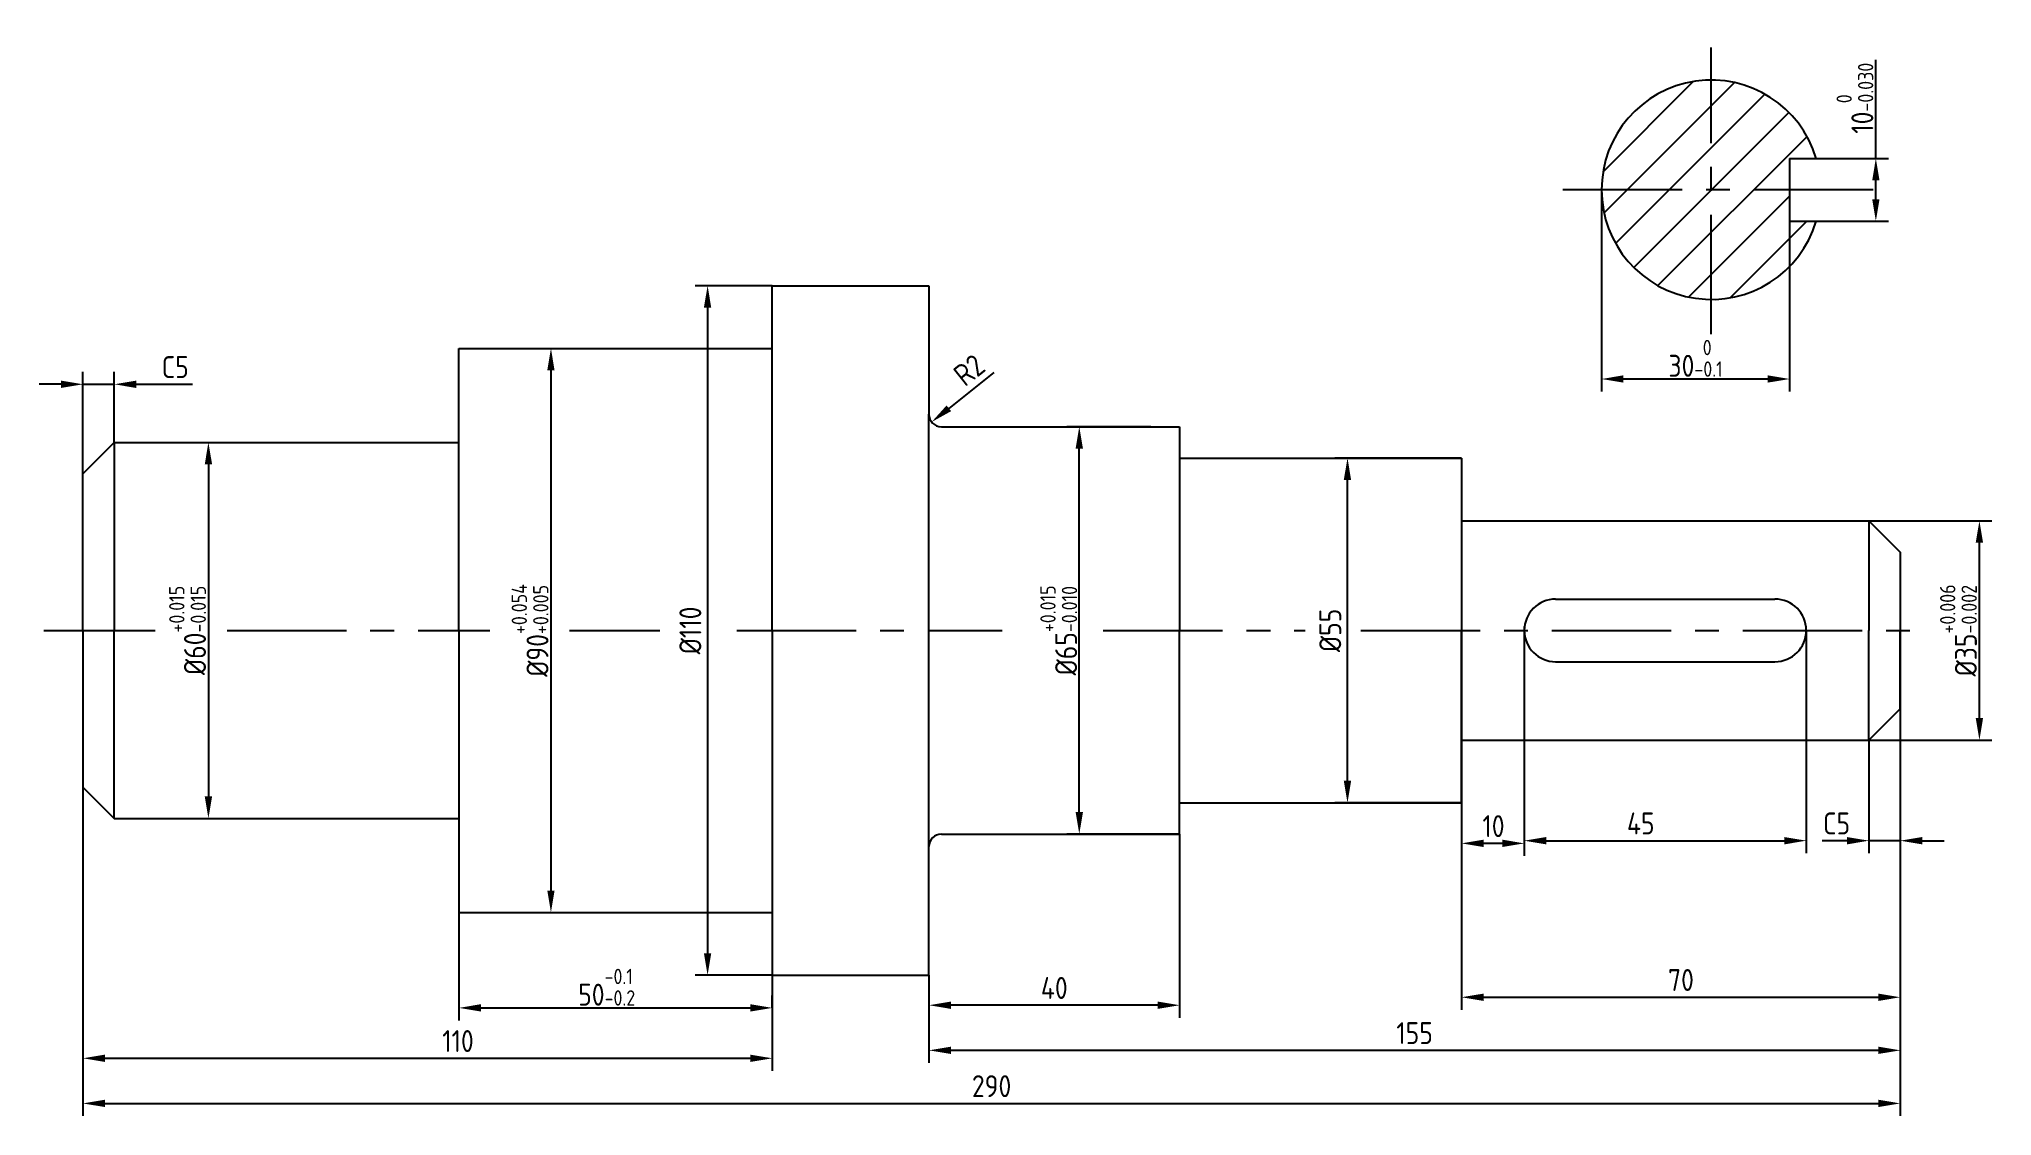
# Model space of a CAD drawing. Header units: millimetres. Extents: x 62 to 373, y 75 to 246.
import ezdxf

# ---------------------------------------------------------------- set-up
doc = ezdxf.new("R2010")
doc.units = ezdxf.units.MM
doc.header["$LTSCALE"] = 0.6
doc.linetypes.add('CENTER', pattern=[50.8, 31.75, -6.35, 6.35, -6.35])
for name, color, linetype in [('点画线', 1, 'CENTER'), ('粗实线', 7, 'Continuous'), ('细实线', 5, 'Continuous')]:
    doc.layers.add(name, color=color, linetype=linetype)
doc.styles.add('工程字35', font='gbenor.shx', dxfattribs={"height": 3.5, "bigfont": 'gbcbig.shx'})
doc.dimstyles.new('尺寸35', dxfattribs={"dimtxt": 3.5, "dimasz": 3.5, "dimexe": 2, "dimexo": 0, "dimgap": 1, "dimtad": 1, "dimdec": 0, "dimdsep": 46, "dimtxsty": '工程字35', "dimcen": 3.5, "dimaunit": 1, "dimadec": 0, "dimazin": 0, "dimtfac": 1, "dimtdec": 0, "dimtmove": 0, "dimatfit": 3, "dimfxl": 1, "dimarcsym": 0})

# ---------------------------------------------------------------- blocks, each defined once
blk = doc.blocks.new('*D0')
at = {"layer": 'Defpoints', "color": 0}
for p in [(73.77, 182.09), (73.77, 122.09), (88.79, 122.09)]:
    blk.add_point(p, dxfattribs=at)
at = {"layer": '细实线', "color": 0, "lineweight": -2}
for p, q in [((73.77, 182.09), (90.79, 182.09)), ((88.79, 178.59), (88.79, 125.59)), ((73.77, 122.09), (90.79, 122.09))]:
    blk.add_line(p, q, dxfattribs=at)
at = {"layer": '细实线', "color": 0}
for points in [[(88.21, 178.59), (89.38, 178.59), (88.79, 182.09)], [(88.21, 125.59), (89.38, 125.59), (88.79, 122.09)]]:
    blk.add_solid(points, dxfattribs=at)
at = {"layer": '细实线', "color": 0, "insert": (85.46, 152.09), "char_height": 3.5, "attachment_point": 5, "rotation": 90, "style": '工程字35'}
blk.add_mtext('%%C60{\\H0.7x;\\S+0.015^ -0.015;}', dxfattribs=at)
blk = doc.blocks.new('*D1')
at = {"layer": 'Defpoints', "color": 0}
for p in [(128.77, 197.09), (128.77, 107.09), (143.45, 107.09)]:
    blk.add_point(p, dxfattribs=at)
at = {"layer": '细实线', "color": 0, "lineweight": -2}
for p, q in [((128.77, 197.09), (145.45, 197.09)), ((143.45, 193.59), (143.45, 110.59)), ((128.77, 107.09), (145.45, 107.09))]:
    blk.add_line(p, q, dxfattribs=at)
at = {"layer": '细实线', "color": 0}
for points in [[(142.87, 193.59), (144.03, 193.59), (143.45, 197.09)], [(142.87, 110.59), (144.03, 110.59), (143.45, 107.09)]]:
    blk.add_solid(points, dxfattribs=at)
at = {"layer": '细实线', "color": 0, "insert": (140.12, 152.09), "char_height": 3.5, "attachment_point": 5, "rotation": 90, "style": '工程字35'}
blk.add_mtext('%%C90{\\H0.7x;\\S+0.054^ +0.005;}', dxfattribs=at)
blk = doc.blocks.new('*D2')
at = {"layer": 'Defpoints', "color": 0}
for p in [(178.77, 207.09), (168.45, 97.09), (178.77, 97.09)]:
    blk.add_point(p, dxfattribs=at)
at = {"layer": '细实线', "color": 0, "lineweight": -2}
for p, q in [((178.77, 207.09), (166.45, 207.09)), ((168.45, 203.59), (168.45, 100.59)), ((178.77, 97.09), (166.45, 97.09))]:
    blk.add_line(p, q, dxfattribs=at)
at = {"layer": '细实线', "color": 0}
for points in [[(167.86, 203.59), (169.03, 203.59), (168.45, 207.09)], [(167.86, 100.59), (169.03, 100.59), (168.45, 97.09)]]:
    blk.add_solid(points, dxfattribs=at)
at = {"layer": '细实线', "color": 0, "insert": (165.7, 152.09), "char_height": 3.5, "attachment_point": 5, "rotation": 90, "style": '工程字35'}
blk.add_mtext('%%c110', dxfattribs=at)
blk = doc.blocks.new('*D3')
at = {"layer": 'Defpoints', "color": 0}
for p in [(227.76, 184.59), (239.2, 184.59), (243.77, 119.59)]:
    blk.add_point(p, dxfattribs=at)
at = {"layer": '细实线', "color": 0, "lineweight": -2}
for p, q in [((239.2, 184.59), (225.76, 184.59)), ((227.76, 123.09), (227.76, 181.09)), ((243.77, 119.59), (225.76, 119.59))]:
    blk.add_line(p, q, dxfattribs=at)
at = {"layer": '细实线', "color": 0}
for points in [[(227.18, 181.09), (228.35, 181.09), (227.76, 184.59)], [(227.18, 123.09), (228.35, 123.09), (227.76, 119.59)]]:
    blk.add_solid(points, dxfattribs=at)
at = {"layer": '细实线', "color": 0, "insert": (224.48, 152.09), "char_height": 3.5, "attachment_point": 5, "rotation": 90, "style": '工程字35'}
blk.add_mtext('%%C65{\\H0.7x;\\S+0.015^ -0.010;}', dxfattribs=at)
blk = doc.blocks.new('*D4')
at = {"layer": 'Defpoints', "color": 0}
for p in [(270.56, 179.59), (288.77, 179.59), (288.77, 124.59)]:
    blk.add_point(p, dxfattribs=at)
at = {"layer": '细实线', "color": 0, "lineweight": -2}
for p, q in [((288.77, 179.59), (268.56, 179.59)), ((270.56, 128.09), (270.56, 176.09)), ((288.77, 124.59), (268.56, 124.59))]:
    blk.add_line(p, q, dxfattribs=at)
at = {"layer": '细实线', "color": 0}
for points in [[(269.97, 176.09), (271.14, 176.09), (270.56, 179.59)], [(269.97, 128.09), (271.14, 128.09), (270.56, 124.59)]]:
    blk.add_solid(points, dxfattribs=at)
at = {"layer": '细实线', "color": 0, "insert": (267.81, 152.09), "char_height": 3.5, "attachment_point": 5, "rotation": 90, "style": '工程字35'}
blk.add_mtext('%%c55', dxfattribs=at)
blk = doc.blocks.new('*D5')
at = {"layer": 'Defpoints', "color": 0}
for p in [(353.77, 169.59), (371.4, 169.59), (353.77, 134.59)]:
    blk.add_point(p, dxfattribs=at)
at = {"layer": '细实线', "color": 0, "lineweight": -2}
for p, q in [((353.77, 169.59), (373.4, 169.59)), ((371.4, 138.09), (371.4, 166.09)), ((353.77, 134.59), (373.4, 134.59))]:
    blk.add_line(p, q, dxfattribs=at)
at = {"layer": '细实线', "color": 0}
for points in [[(370.81, 166.09), (371.98, 166.09), (371.4, 169.59)], [(370.81, 138.09), (371.98, 138.09), (371.4, 134.59)]]:
    blk.add_solid(points, dxfattribs=at)
at = {"layer": '细实线', "color": 0, "insert": (368.05, 152.09), "char_height": 3.5, "attachment_point": 5, "rotation": 90, "style": '工程字35'}
blk.add_mtext('%%C35{\\H0.7x;\\S+0.006^ -0.002;}', dxfattribs=at)
blk = doc.blocks.new('*D6')
at = {"layer": 'Defpoints', "color": 0}
for p in [(68.77, 127.09), (178.77, 97.09), (178.77, 83.82)]:
    blk.add_point(p, dxfattribs=at)
at = {"layer": '细实线', "color": 0, "lineweight": -2}
for p, q in [((68.77, 127.09), (68.77, 81.82)), ((178.77, 97.09), (178.77, 81.82)), ((72.27, 83.82), (175.27, 83.82))]:
    blk.add_line(p, q, dxfattribs=at)
at = {"layer": '细实线', "color": 0}
for points in [[(72.27, 84.4), (72.27, 83.24), (68.77, 83.82)], [(175.27, 84.4), (175.27, 83.24), (178.77, 83.82)]]:
    blk.add_solid(points, dxfattribs=at)
at = {"layer": '细实线', "color": 0, "insert": (128.62, 86.57), "char_height": 3.5, "attachment_point": 5, "style": '工程字35'}
blk.add_mtext('110', dxfattribs=at)
blk = doc.blocks.new('*D7')
at = {"layer": 'Defpoints', "color": 0}
for p in [(243.77, 119.59), (203.77, 97.09), (203.77, 92.29)]:
    blk.add_point(p, dxfattribs=at)
at = {"layer": '细实线', "color": 0, "lineweight": -2}
for p, q in [((243.77, 119.59), (243.77, 90.29)), ((203.77, 97.09), (203.77, 90.29)), ((240.27, 92.29), (207.27, 92.29))]:
    blk.add_line(p, q, dxfattribs=at)
at = {"layer": '细实线', "color": 0}
for points in [[(207.27, 92.87), (207.27, 91.7), (203.77, 92.29)], [(240.27, 92.87), (240.27, 91.7), (243.77, 92.29)]]:
    blk.add_solid(points, dxfattribs=at)
at = {"layer": '细实线', "color": 0, "insert": (223.77, 95.04), "char_height": 3.5, "attachment_point": 5, "style": '工程字35'}
blk.add_mtext('40', dxfattribs=at)
blk = doc.blocks.new('*D8')
at = {"layer": 'Defpoints', "color": 0}
for p in [(358.77, 139.59), (68.77, 127.09), (358.77, 76.62)]:
    blk.add_point(p, dxfattribs=at)
at = {"layer": '细实线', "color": 0, "lineweight": -2}
for p, q in [((358.77, 139.59), (358.77, 74.62)), ((68.77, 127.09), (68.77, 74.62)), ((72.27, 76.62), (355.27, 76.62))]:
    blk.add_line(p, q, dxfattribs=at)
at = {"layer": '细实线', "color": 0}
for points in [[(72.27, 77.21), (72.27, 76.04), (68.77, 76.62)], [(355.27, 77.21), (355.27, 76.04), (358.77, 76.62)]]:
    blk.add_solid(points, dxfattribs=at)
at = {"layer": '细实线', "color": 0, "insert": (213.77, 79.37), "char_height": 3.5, "attachment_point": 5, "style": '工程字35'}
blk.add_mtext('290', dxfattribs=at)
blk = doc.blocks.new('*D9')
at = {"layer": 'Defpoints', "color": 0}
for p in [(358.77, 139.59), (288.77, 124.59), (358.77, 93.56)]:
    blk.add_point(p, dxfattribs=at)
at = {"layer": '细实线', "color": 0, "lineweight": -2}
for p, q in [((358.77, 139.59), (358.77, 91.56)), ((288.77, 124.59), (288.77, 91.56)), ((292.27, 93.56), (355.27, 93.56))]:
    blk.add_line(p, q, dxfattribs=at)
at = {"layer": '细实线', "color": 0}
for points in [[(292.27, 94.14), (292.27, 92.97), (288.77, 93.56)], [(355.27, 94.14), (355.27, 92.97), (358.77, 93.56)]]:
    blk.add_solid(points, dxfattribs=at)
at = {"layer": '细实线', "color": 0, "insert": (323.77, 96.31), "char_height": 3.5, "attachment_point": 5, "style": '工程字35'}
blk.add_mtext('70', dxfattribs=at)
blk = doc.blocks.new('*D10')
at = {"layer": 'Defpoints', "color": 0}
for p in [(358.77, 164.59), (203.77, 97.09), (358.77, 85.09)]:
    blk.add_point(p, dxfattribs=at)
at = {"layer": '细实线', "color": 0, "lineweight": -2}
for p, q in [((358.77, 164.59), (358.77, 83.09)), ((203.77, 97.09), (203.77, 83.09)), ((207.27, 85.09), (355.27, 85.09))]:
    blk.add_line(p, q, dxfattribs=at)
at = {"layer": '细实线', "color": 0}
for points in [[(207.27, 85.67), (207.27, 84.51), (203.77, 85.09)], [(355.27, 85.67), (355.27, 84.51), (358.77, 85.09)]]:
    blk.add_solid(points, dxfattribs=at)
at = {"layer": '细实线', "color": 0, "insert": (281.27, 87.84), "char_height": 3.5, "attachment_point": 5, "style": '工程字35'}
blk.add_mtext('155', dxfattribs=at)
blk = doc.blocks.new('*D11')
at = {"layer": 'Defpoints', "color": 0}
for p in [(128.77, 107.09), (178.77, 91.86), (178.77, 91.86)]:
    blk.add_point(p, dxfattribs=at)
at = {"layer": '细实线', "color": 0, "lineweight": -2}
for p, q in [((128.77, 107.09), (128.77, 89.86)), ((178.77, 91.86), (178.77, 93.86)), ((132.27, 91.86), (175.27, 91.86))]:
    blk.add_line(p, q, dxfattribs=at)
at = {"layer": '细实线', "color": 0}
for points in [[(132.27, 92.45), (132.27, 91.28), (128.77, 91.86)], [(175.27, 92.45), (175.27, 91.28), (178.77, 91.86)]]:
    blk.add_solid(points, dxfattribs=at)
at = {"layer": '细实线', "color": 0, "insert": (152.35, 95.16), "char_height": 3.5, "attachment_point": 5, "style": '工程字35'}
blk.add_mtext('50{\\H0.7x;\\S-0.1^ -0.2;}', dxfattribs=at)
blk = doc.blocks.new('*D12')
at = {"layer": 'Defpoints', "color": 0}
for p in [(298.77, 152.09), (343.77, 152.09), (343.77, 118.54)]:
    blk.add_point(p, dxfattribs=at)
at = {"layer": '细实线', "color": 0, "lineweight": -2}
for p, q in [((298.77, 152.09), (298.77, 116.54)), ((343.77, 152.09), (343.77, 116.54)), ((302.27, 118.54), (340.27, 118.54))]:
    blk.add_line(p, q, dxfattribs=at)
at = {"layer": '细实线', "color": 0}
for points in [[(302.27, 119.12), (302.27, 117.95), (298.77, 118.54)], [(340.27, 119.12), (340.27, 117.95), (343.77, 118.54)]]:
    blk.add_solid(points, dxfattribs=at)
at = {"layer": '细实线', "color": 0, "insert": (317.36, 121.29), "char_height": 3.5, "attachment_point": 5, "style": '工程字35'}
blk.add_mtext('45', dxfattribs=at)
blk = doc.blocks.new('*D13')
at = {"layer": 'Defpoints', "color": 0}
for p in [(288.77, 179.59), (298.77, 152.71), (288.77, 118.11)]:
    blk.add_point(p, dxfattribs=at)
at = {"layer": '细实线', "color": 0, "lineweight": -2}
for p, q in [((288.77, 179.59), (288.77, 116.11)), ((298.77, 152.71), (298.77, 116.11)), ((295.27, 118.11), (292.27, 118.11))]:
    blk.add_line(p, q, dxfattribs=at)
at = {"layer": '细实线', "color": 0}
for points in [[(292.27, 118.7), (292.27, 117.53), (288.77, 118.11)], [(295.27, 118.7), (295.27, 117.53), (298.77, 118.11)]]:
    blk.add_solid(points, dxfattribs=at)
at = {"layer": '细实线', "color": 0, "insert": (293.86, 120.86), "char_height": 3.5, "attachment_point": 5, "style": '工程字35'}
blk.add_mtext('10', dxfattribs=at)
blk = doc.blocks.new('*D14')
at = {"layer": 'Defpoints', "color": 0}
for p in [(345.38, 227.39), (354.87, 227.39), (345.38, 217.39)]:
    blk.add_point(p, dxfattribs=at)
at = {"layer": '细实线', "color": 0, "lineweight": -2}
for p, q in [((354.87, 227.39), (354.87, 243.1)), ((345.38, 227.39), (356.87, 227.39)), ((354.87, 220.89), (354.87, 223.89)), ((345.38, 217.39), (356.87, 217.39))]:
    blk.add_line(p, q, dxfattribs=at)
at = {"layer": '细实线', "color": 0}
for points in [[(354.29, 223.89), (355.46, 223.89), (354.87, 227.39)], [(354.29, 220.89), (355.46, 220.89), (354.87, 217.39)]]:
    blk.add_solid(points, dxfattribs=at)
at = {"layer": '细实线', "color": 0, "insert": (351.53, 237), "char_height": 3.5, "attachment_point": 5, "rotation": 90, "style": '工程字35'}
blk.add_mtext('10{\\H0.7x;\\S 0^ -0.030;}', dxfattribs=at)
blk = doc.blocks.new('*D15')
at = {"layer": 'Defpoints', "color": 0}
for p in [(311.1, 222.39), (341.1, 217.39), (311.1, 192.2)]:
    blk.add_point(p, dxfattribs=at)
at = {"layer": '细实线', "color": 0, "lineweight": -2}
for p, q in [((311.1, 222.39), (311.1, 190.2)), ((341.1, 217.39), (341.1, 190.2)), ((337.6, 192.2), (314.6, 192.2))]:
    blk.add_line(p, q, dxfattribs=at)
at = {"layer": '细实线', "color": 0}
for points in [[(314.6, 192.79), (314.6, 191.62), (311.1, 192.2)], [(337.6, 192.79), (337.6, 191.62), (341.1, 192.2)]]:
    blk.add_solid(points, dxfattribs=at)
at = {"layer": '细实线', "color": 0, "insert": (326.1, 195.5), "char_height": 3.5, "attachment_point": 5, "style": '工程字35'}
blk.add_mtext('30{\\H0.7x;\\S 0^ -0.1;}', dxfattribs=at)
blk = doc.blocks.new('*D16')
at = {"layer": 'Defpoints', "color": 0}
for p in [(73.77, 191.36), (73.77, 182.09), (68.77, 177.09)]:
    blk.add_point(p, dxfattribs=at)
at = {"layer": '细实线', "color": 0, "lineweight": -2}
for p, q in [((68.77, 177.09), (68.77, 193.36)), ((73.77, 182.09), (73.77, 193.36)), ((65.27, 191.36), (61.77, 191.36)), ((68.77, 191.36), (73.77, 191.36)), ((77.27, 191.36), (86.23, 191.36))]:
    blk.add_line(p, q, dxfattribs=at)
at = {"layer": '细实线', "color": 0}
for points in [[(65.27, 191.94), (65.27, 190.77), (68.77, 191.36)], [(77.27, 191.94), (77.27, 190.77), (73.77, 191.36)]]:
    blk.add_solid(points, dxfattribs=at)
at = {"layer": '细实线', "color": 0, "insert": (83.5, 194.11), "char_height": 3.5, "attachment_point": 5, "style": '工程字35'}
blk.add_mtext('C5', dxfattribs=at)
blk = doc.blocks.new('*D18')
at = {"layer": 'Defpoints', "color": 0}
for p in [(204.2, 185.34), (205.77, 186.59)]:
    blk.add_point(p, dxfattribs=at)
at = {"layer": '细实线', "color": 0, "lineweight": -2}
blk.add_line((214.12, 193.23), (206.94, 187.52), dxfattribs=at)
at = {"layer": '细实线', "color": 0}
blk.add_solid([(206.58, 187.98), (207.31, 187.07), (204.2, 185.34)], dxfattribs=at)
at = {"layer": '细实线', "color": 0, "insert": (210.19, 193.62), "char_height": 3.5, "attachment_point": 5, "rotation": 38.4947, "style": '工程字35'}
blk.add_mtext('R2', dxfattribs=at)

msp = doc.modelspace()

# ---------------------------------------------------------------- hatches: boundary and pattern name
at = {"layer": '细实线'}
h = msp.add_hatch(dxfattribs=at)
h.set_pattern_fill('ANSI31', color=256, scale=1.5, style=0)
h.set_pattern_definition([(45, (118.768, -27.9105), (-3.367596, 3.367596), [])])
h.paths.add_polyline_path([(328.6, 222.39), (341.1, 222.39), (341.1, 227.39), (345.38, 227.39, 0.331679), (328.6, 239.89)])
h.paths.add_polyline_path([(341.1, 217.39), (341.1, 222.39), (328.6, 222.39), (328.6, 204.89, 0.331679), (345.38, 217.39)])
h.paths.add_polyline_path([(328.6, 222.39), (328.6, 239.89, 0.414214), (311.1, 222.39)])
h.paths.add_polyline_path([(328.6, 222.39), (311.1, 222.39, 0.414214), (328.6, 204.89)])

# ---------------------------------------------------------------- linework, layer by layer
for p, q in [((303.77, 157.09), (338.77, 157.09)), ((303.77, 147.09), (338.77, 147.09))]:
    msp.add_line(p, q)
for centre, start, end in [((303.77, 152.09), 90, 270), ((338.77, 152.09), 270, 90)]:
    msp.add_arc(centre, 5, start, end)
at = {"layer": '点画线'}
for p, q in [((328.6, 199.37), (328.6, 245.1)), ((354.45, 222.39), (303.18, 222.39)), ((62.52, 152.09), (80.32, 152.09)), ((91.76, 152.09), (133.7, 152.09)), ((146.42, 152.09), (160.82, 152.09)), ((173.11, 152.09), (215.48, 152.09)), ((231.58, 152.09), (263.78, 152.09)), ((272.68, 152.09), (362.08, 152.09))]:
    msp.add_line(p, q, dxfattribs=at)
at = {"layer": '粗实线'}
for p, q in [((341.1, 227.39), (345.38, 227.39)), ((341.1, 227.39), (341.1, 217.39)), ((341.1, 217.39), (345.38, 217.39)), ((178.77, 152.09), (178.77, 207.09)), ((178.77, 207.09), (203.77, 207.09)), ((203.77, 207.09), (203.77, 186.59)), ((128.77, 152.09), (128.77, 197.09)), ((128.77, 197.09), (178.77, 197.09)), ((203.77, 97.09), (203.77, 186.59)), ((205.77, 184.59), (243.77, 184.59)), ((243.77, 184.59), (243.77, 152.09)), ((68.77, 177.09), (73.77, 182.09)), ((73.77, 182.09), (128.77, 182.09)), ((73.77, 182.09), (73.77, 152.09)), ((243.77, 179.59), (288.77, 179.59)), ((288.77, 179.59), (288.77, 152.09)), ((68.77, 152.09), (68.77, 177.09)), ((288.77, 169.59), (353.77, 169.59)), ((353.77, 169.59), (358.77, 164.59)), ((353.77, 169.59), (353.77, 152.09)), ((358.77, 164.59), (358.77, 152.09)), ((68.77, 152.09), (68.77, 127.09)), ((73.77, 122.09), (73.77, 152.09)), ((128.77, 152.09), (128.77, 107.09)), ((178.77, 152.09), (178.77, 97.09)), ((243.77, 119.59), (243.77, 152.09)), ((288.77, 124.59), (288.77, 152.09)), ((353.77, 134.59), (353.77, 152.09)), ((358.77, 139.59), (358.77, 152.09)), ((353.77, 134.59), (358.77, 139.59)), ((288.77, 134.59), (353.77, 134.59)), ((68.77, 127.09), (73.77, 122.09)), ((73.77, 122.09), (128.77, 122.09)), ((243.77, 124.59), (288.77, 124.59)), ((205.77, 119.59), (243.77, 119.59)), ((128.77, 107.09), (178.77, 107.09)), ((178.77, 97.09), (203.77, 97.09))]:
    msp.add_line(p, q, dxfattribs=at)
for centre, radius, start, end in [((328.6, 222.39), 17.5, 16.6015, 343.3985), ((205.77, 186.59), 2, 180, 270), ((205.77, 117.59), 2, 90, 180)]:
    msp.add_arc(centre, radius, start, end, dxfattribs=at)
at = {"layer": '细实线'}
for p, q in [((358.77, 139.59), (358.77, 116.54)), ((353.77, 134.59), (353.77, 116.54)), ((350.27, 118.54), (346.28, 118.54)), ((358.77, 118.54), (353.77, 118.54)), ((362.27, 118.54), (365.77, 118.54))]:
    msp.add_line(p, q, dxfattribs=at)
for points in [[(350.27, 119.12), (350.27, 117.95), (353.77, 118.54)], [(362.27, 119.12), (362.27, 117.95), (358.77, 118.54)]]:
    msp.add_solid(points, dxfattribs=at)

# ---------------------------------------------------------------- texts
at = {"layer": '细实线', "insert": (348.61, 121.29), "char_height": 3.5, "attachment_point": 5, "style": '工程字35'}
msp.add_mtext('C5', dxfattribs=at)

# ---------------------------------------------------------------- dimensions: what is measured, and where the dimension line sits
at = {"layer": '细实线'}
for base, p1, p2, text, picture, middle in [((354.87, 227.39), (345.38, 217.39), (345.38, 227.39), '<>{\\H0.7x;\\S 0^ -0.030;}', '*D14', (354.87, 237)), ((168.45, 97.09), (178.77, 207.09), (178.77, 97.09), '%%c110', '*D2', (168.45, 152.09)), ((143.45, 107.09), (128.77, 197.09), (128.77, 107.09), '%%C90{\\H0.7x;\\S+0.054^ +0.005;}', '*D1', (143.45, 152.09)), ((88.79, 122.09), (73.77, 182.09), (73.77, 122.09), '%%C60{\\H0.7x;\\S+0.015^ -0.015;}', '*D0', (88.79, 152.09)), ((371.4, 169.59), (353.77, 134.59), (353.77, 169.59), '%%C35{\\H0.7x;\\S+0.006^ -0.002;}', '*D5', (371.4, 152.09))]:
    dim = msp.add_linear_dim(base=base, p1=p1, p2=p2, angle=90, text=text, dimstyle='尺寸35', dxfattribs=at)
    dim.commit()
    dim.dimension.update_dxf_attribs({"geometry": picture, "text_midpoint": middle, "dimtype": 160})
for base, p1, p2, text, picture, middle in [((311.1, 192.2), (341.1, 217.39), (311.1, 222.39), '<>{\\H0.7x;\\S 0^ -0.1;}', '*D15', (326.1, 192.2)), ((178.77, 91.86), (128.77, 107.09), (178.77, 91.86), '<>{\\H0.7x;\\S-0.1^ -0.2;}', '*D11', (152.35, 91.86))]:
    dim = msp.add_linear_dim(base=base, p1=p1, p2=p2, text=text, dimstyle='尺寸35', dxfattribs=at)
    dim.commit()
    dim.dimension.update_dxf_attribs({"geometry": picture, "text_midpoint": middle, "dimtype": 160})
dim = msp.add_linear_dim(base=(73.77, 191.36), p1=(68.77, 177.09), p2=(73.77, 182.09), text='C5', dimstyle='尺寸35', dxfattribs=at)
dim.commit()
dim.dimension.update_dxf_attribs({"geometry": '*D16', "text_midpoint": (83.5, 194.11)})
dim = msp.add_radius_dim(center=(205.77, 186.59), mpoint=(204.2, 185.34), dimstyle='尺寸35', override={"dimtmove": 1}, dxfattribs=at)
dim.commit()
dim.dimension.update_dxf_attribs({"geometry": '*D18', "text_midpoint": (211.9, 191.47), "dimtype": 164})
for base, p1, p2, text, picture, middle in [((227.76, 184.59), (243.77, 119.59), (239.2, 184.59), '%%C65{\\H0.7x;\\S+0.015^ -0.010;}', '*D3', (224.48, 152.09)), ((270.56, 179.59), (288.77, 124.59), (288.77, 179.59), '%%c55', '*D4', (267.81, 152.09))]:
    dim = msp.add_linear_dim(base=base, p1=p1, p2=p2, angle=90, text=text, dimstyle='尺寸35', dxfattribs=at)
    dim.commit()
    dim.dimension.update_dxf_attribs({"geometry": picture, "text_midpoint": middle})
for base, p1, p2, picture, middle in [((288.77, 118.11), (298.77, 152.71), (288.77, 179.59), '*D13', (293.86, 118.11)), ((358.77, 85.09), (203.77, 97.09), (358.77, 164.59), '*D10', (281.27, 85.09)), ((343.77, 118.54), (298.77, 152.09), (343.77, 152.09), '*D12', (317.36, 118.54)), ((358.77, 76.62), (68.77, 127.09), (358.77, 139.59), '*D8', (213.77, 76.62)), ((358.77, 93.56), (288.77, 124.59), (358.77, 139.59), '*D9', (323.77, 93.56)), ((178.77, 83.82), (68.77, 127.09), (178.77, 97.09), '*D6', (128.62, 83.82)), ((203.77, 92.29), (243.77, 119.59), (203.77, 97.09), '*D7', (223.77, 92.29))]:
    dim = msp.add_linear_dim(base=base, p1=p1, p2=p2, dimstyle='尺寸35', dxfattribs=at)
    dim.commit()
    dim.dimension.update_dxf_attribs({"geometry": picture, "text_midpoint": middle, "dimtype": 160})

doc.saveas('drawing.dxf')
